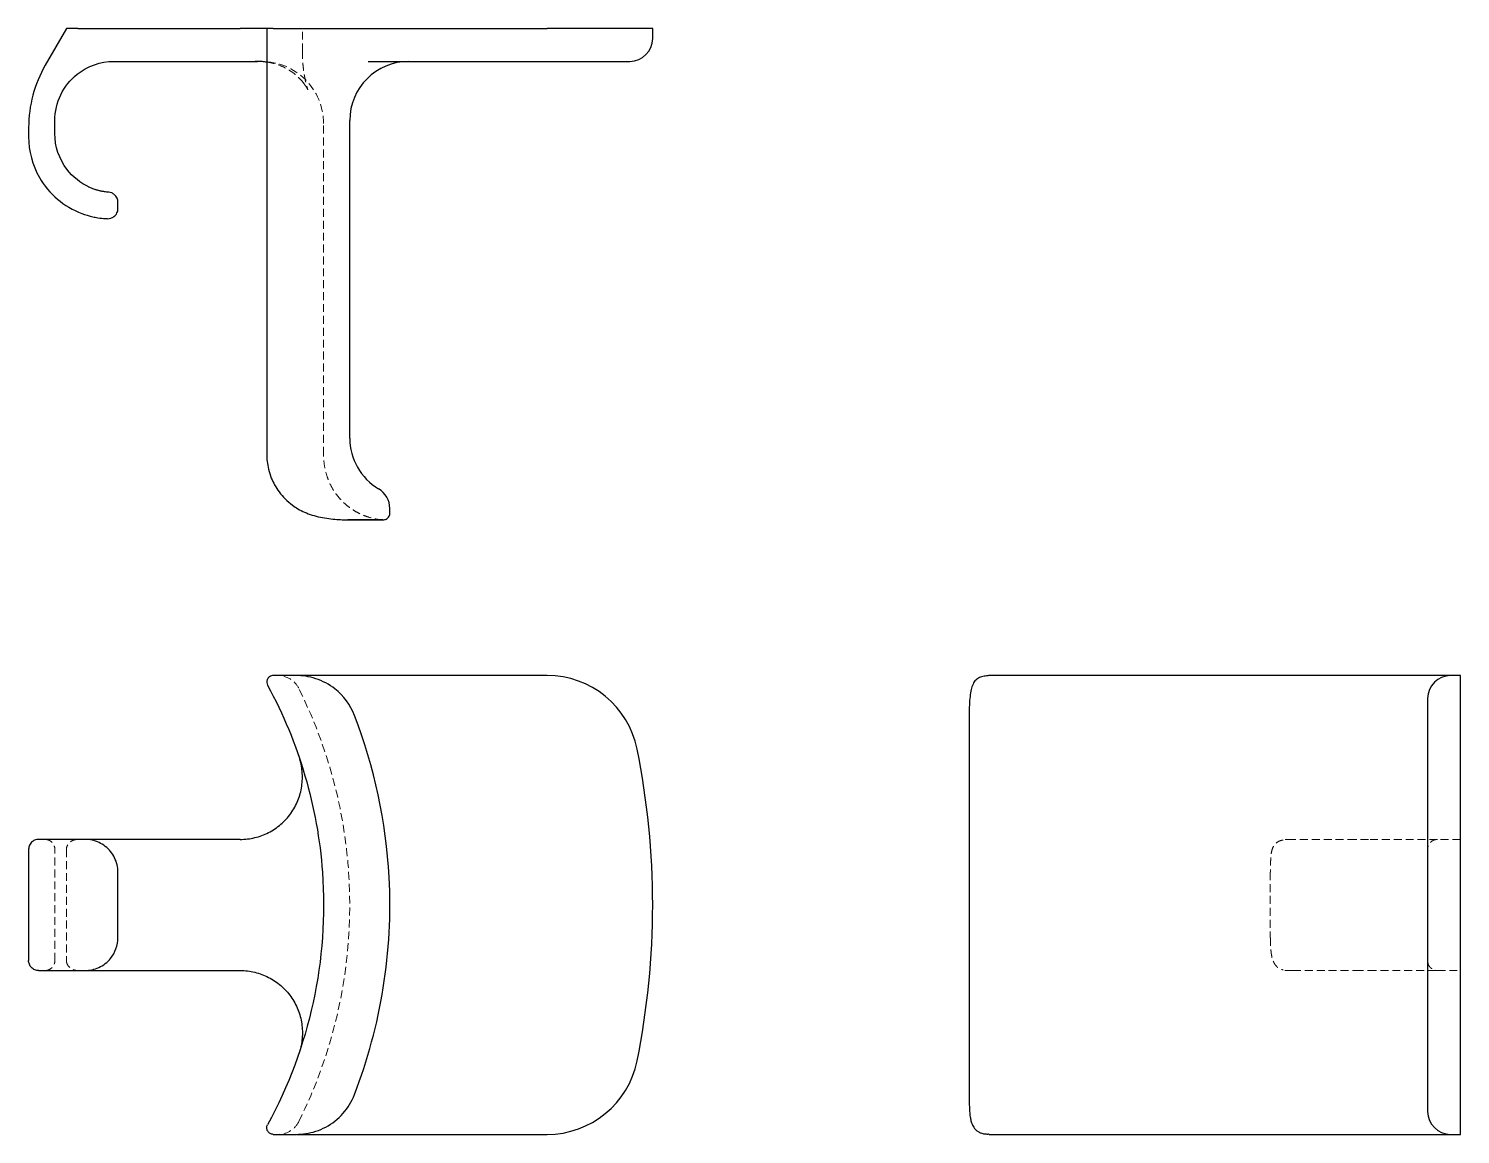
# Model space of a CAD drawing. Header units: millimetres. Extents: x 33 to 262, y 20 to 197.
import ezdxf

# ---------------------------------------------------------------- set-up
doc = ezdxf.new("R2010")
doc.units = ezdxf.units.MM
doc.linetypes.add('HIDDEN', pattern=[1.905, 1.27, -0.635])

msp = doc.modelspace()

# ---------------------------------------------------------------- linework, layer by layer
at = {"color": 7, "linetype": 'Continuous', "lineweight": 25}
for p, q in [((39.11, 197.36), (35.72, 191.49)), ((40.93, 197.36), (66.93, 197.36)), ((71.19, 197.36), (66.93, 197.36)), ((71.19, 197.36), (71.19, 129.12)), ((72.24, 197.36), (71.19, 197.36)), ((72.24, 197.36), (116.1, 197.36)), ((130.51, 197.36), (116.1, 197.36)), ((133, 197.36), (130.51, 197.36)), ((133, 195.79), (133, 197.36)), ((46.7, 192.11), (69.69, 192.11)), ((69.35, 192.16), (69.69, 192.11)), ((87.42, 192.11), (116.1, 192.11)), ((116.1, 192.11), (126.91, 192.11)), ((126.91, 192.11), (129.33, 192.11)), ((33.05, 181.52), (33.05, 180.04)), ((37.25, 180.56), (37.25, 182.66)), ((84.49, 131.77), (84.49, 182.66)), ((42.74, 171.93), (42.76, 171.98)), ((47.35, 168.5), (47.35, 169.58)), ((90.91, 119.72), (90.91, 120.49)), ((116.1, 93.74), (87.42, 93.74)), ((188.91, 93.74), (186.87, 93.74)), ((247.66, 93.74), (196.77, 93.74)), ((262.36, 93.74), (260.79, 93.74)), ((262.36, 81.95), (262.36, 93.74)), ((257.11, 90.07), (257.11, 81.22)), ((257.11, 81.22), (257.11, 32.78)), ((262.36, 32.05), (262.36, 81.95)), ((66.93, 67.5), (46.7, 67.5)), ((33.05, 65.92), (33.05, 48.08)), ((47.35, 51.75), (47.35, 62.25)), ((46.7, 46.5), (66.93, 46.5)), ((257.11, 32.78), (257.11, 23.93)), ((262.36, 20.26), (262.36, 32.05)), ((87.42, 20.26), (116.1, 20.26)), ((186.87, 20.26), (188.91, 20.26)), ((196.77, 20.26), (247.66, 20.26)), ((260.79, 20.26), (262.36, 20.26))]:
    msp.add_line(p, q, dxfattribs=at)
at = {"color": 7, "linetype": 'HIDDEN', "lineweight": 18}
for p, q in [((76.9, 193.69), (76.9, 197.36)), ((76.89, 193.69), (76.89, 193.69)), ((70.17, 192.1), (71.7, 191.91)), ((80.29, 129.12), (80.29, 182.14)), ((90.19, 118.72), (89.76, 118.67)), ((76.47, 80.33), (76.37, 80.69)), ((235.55, 67.5), (234.23, 67.5)), ((247.66, 67.5), (245.56, 67.5)), ((262.36, 67.5), (258.69, 67.5)), ((37.25, 48.08), (37.25, 65.92)), ((39.11, 65.92), (39.11, 48.08)), ((231.92, 62.25), (231.92, 51.75)), ((234.23, 46.5), (235.55, 46.5)), ((245.56, 46.5), (247.66, 46.5)), ((258.69, 46.5), (262.36, 46.5)), ((76.47, 33.67), (76.37, 33.31))]:
    msp.add_line(p, q, dxfattribs=at)
at = {"color": 7, "linetype": 'HIDDEN', "lineweight": 18, "flags": 128}
for points in [[(45.91, 171.15), (45.91, 171.15)], [(47.35, 169.58), (47.35, 169.58)], [(47.35, 168.5), (47.35, 168.5)], [(45.72, 166.92), (45.72, 166.92)], [(34.63, 67.5), (34.63, 67.5)], [(258.69, 67.5), (258.69, 67.5)], [(33.05, 65.92), (33.05, 65.92)], [(37.25, 65.92), (37.25, 65.92)], [(257.11, 65.92), (257.11, 65.92)], [(33.05, 48.08), (33.05, 48.08)], [(35.68, 46.5), (35.68, 46.5)], [(37.25, 48.08), (37.25, 48.08)], [(257.11, 48.08), (257.11, 48.08)], [(258.69, 46.5), (258.69, 46.5)]]:
    msp.add_lwpolyline(points, dxfattribs=at)
at = {"color": 7, "linetype": 'Continuous', "lineweight": 25}
for centre, radius, start, end in [((129.33, 195.79), 3.67, 270, 0), ((93.94, 182.66), 9.45, 90, 180), ((93.94, 131.77), 9.45, 180, 239.2691), ((87.23, 120.49), 3.67, 0, 59.2691), ((116.1, 79.05), 14.7, 11.404, 90), ((260.79, 90.07), 3.67, 90, 180), ((6.81, 57), 126.19, 348.596, 11.404), ((116.1, 34.95), 14.7, 270, 348.596), ((260.79, 23.93), 3.67, 180, 270)]:
    msp.add_arc(centre, radius, start, end, dxfattribs=at)
at = {"color": 7, "linetype": 'HIDDEN', "lineweight": 18}
for centre, radius, start, end in [((70.32, 182.14), 9.97, 0, 90), ((6.81, 57), 77.68, 333.4609, 26.5391)]:
    msp.add_arc(centre, radius, start, end, dxfattribs=at)
at = {"color": 7, "linetype": 'Continuous', "lineweight": 25}
for points, knots in [([(40.93, 197.36), (40.71, 197.36), (40.49, 197.36), (40.07, 197.36), (39.87, 197.36), (39.62, 197.36), (39.53, 197.36), (39.39, 197.36), (39.33, 197.36), (39.17, 197.36), (39.11, 197.36), (39.11, 197.36)], [0, 0, 0, 0, 0.25, 0.25, 0.5, 0.5, 0.625, 0.625, 0.75, 0.75, 1, 1, 1, 1]), ([(37.25, 182.66), (37.25, 184.08), (37.9, 186.9), (41.06, 190.87), (44.58, 192.11), (46.7, 192.11)], [3.128203, 3.128203, 3.128203, 3.128203, 3.59913, 4.070056, 4.776445, 4.776445, 4.776445, 4.776445]), ([(69.33, 192.14), (69.84, 192.15), (70.47, 192.16), (71.08, 192.04), (71.19, 192.01)], [0, 0, 0, 0, 0.813124, 1, 1, 1, 1]), ([(33.05, 180.04), (33.05, 177.77), (34.45, 172.47), (38.71, 168.83), (41.55, 167.76)], [5.148721, 5.148721, 5.148721, 5.148721, 5.719031, 6.479444, 6.479444, 6.479444, 6.479444]), ([(42.76, 171.98), (41.36, 172.62), (38.47, 174.93), (37.25, 178.51), (37.25, 180.56)], [4.976445, 4.976445, 4.976445, 4.976445, 5.489488, 6.173545, 6.173545, 6.173545, 6.173545]), ([(45.34, 171.21), (45.2, 171.24), (44.9, 171.28), (44.26, 171.42), (43.52, 171.64), (43.01, 171.85), (42.75, 171.95)], [0, 0, 0, 0, 0.2550933, 0.505746, 0.7527798, 1, 1, 1, 1]), ([(45.91, 171.15), (45.91, 171.15), (45.53, 171.17), (44.73, 171.32), (44.46, 171.38)], [-6.7357391, -6.7357391, -6.7357391, -6.7357391, -6.4947989, -6.3843679, -6.3843679, -6.3843679, -6.3843679]), ([(47.35, 169.58), (47.35, 169.78), (47.27, 170.21), (46.87, 170.76), (46.37, 171.07), (46.05, 171.14), (45.91, 171.15)], [0, 0, 0, 0, 0.285714, 0.571429, 0.785714, 1, 1, 1, 1]), ([(41.55, 167.76), (42.14, 167.54), (43.06, 167.27), (44.4, 167.02), (45.43, 166.93), (45.72, 166.92), (45.72, 166.92)], [-5.1487205, -5.1487205, -5.1487205, -5.1487205, -4.9893956, -4.9097331, -4.7504082, -4.5910832, -4.5910832, -4.5910832, -4.5910832]), ([(45.72, 166.92), (45.88, 166.92), (46.22, 166.96), (46.79, 167.24), (47.26, 167.82), (47.35, 168.29), (47.35, 168.5)], [0, 0, 0, 0, 0.214286, 0.428571, 0.714286, 1, 1, 1, 1]), ([(71.19, 129.12), (71.2, 128.76), (71.23, 127.98), (71.46, 126.72), (71.86, 125.45), (72.44, 124.22), (73.18, 123.1), (74.13, 121.99), (74.9, 121.36), (75.31, 121.03)], [0, 0, 0, 0, 0.114655, 0.250448, 0.4072, 0.538333, 0.680907, 0.834936, 1, 1, 1, 1]), ([(75.3, 121.03), (75.59, 120.83), (76.21, 120.41), (77.28, 119.88), (78.49, 119.42), (79.82, 119.08), (81.17, 118.86), (82.46, 118.74), (83.63, 118.68), (84.14, 118.68), (84.4, 118.68)], [0, 0, 0, 0, 0.088655, 0.188939, 0.300016, 0.42095, 0.551597, 0.691408, 0.840639, 1, 1, 1, 1]), ([(90.19, 118.72), (90.29, 118.77), (90.49, 118.86), (90.72, 119.1), (90.88, 119.39), (90.9, 119.61), (90.91, 119.72)], [0, 0, 0, 0, 0.250013, 0.499662, 0.749984, 1, 1, 1, 1]), ([(89.76, 118.67), (89.76, 118.67), (89.82, 118.67), (89.63, 118.67), (89.19, 118.67), (88.4, 118.67), (87.3, 118.67), (85.92, 118.67), (84.75, 118.67), (84.17, 118.67)], [0, 0, 0, 0, 0.0006317, 0.1671839, 0.3337481, 0.5003184, 0.6668857, 0.8334445, 1, 1, 1, 1]), ([(84.41, 118.68), (85.12, 118.68), (86.54, 118.69), (88.12, 118.7), (89.29, 118.7), (90.03, 118.71), (90.14, 118.72), (90.2, 118.73)], [0, 0, 0, 0, 0.199832, 0.399767, 0.599782, 0.799859, 1, 1, 1, 1]), ([(72.24, 93.74), (72.03, 93.74), (71.62, 93.62), (71.14, 93.03), (71.17, 92.46), (71.32, 92.19)], [0, 0, 0, 0, 0.285714, 0.571429, 1, 1, 1, 1]), ([(71.32, 92.19), (76.34, 82.98), (81.37, 65.84), (79.59, 41.18), (74.67, 27.95), (71.32, 21.81)], [0.193638, 0.193638, 0.193638, 0.193638, 3.616915, 5.8991, 8.181285, 8.181285, 8.181285, 8.181285]), ([(75.93, 93.74), (74.81, 93.74), (73.86, 93.74), (72.58, 93.74), (72.24, 93.74), (72.24, 93.74)], [0, 0, 0, 0, 0.5, 0.5, 1, 1, 1, 1]), ([(85.23, 87.37), (84.59, 89.03), (82.76, 91.49), (79.06, 93.45), (76.88, 93.74), (75.93, 93.74)], [0, 0, 0, 0, 0.45437, 0.757284, 1.060197, 1.060197, 1.060197, 1.060197]), ([(87.42, 93.74), (86.61, 93.74), (85, 93.74), (82.64, 93.74), (80.4, 93.74), (78.35, 93.74), (76.88, 93.74), (76.22, 93.74), (76.05, 93.74)], [0, 0, 0, 0, 0.187361, 0.374721, 0.562172, 0.749614, 0.936884, 1, 1, 1, 1]), ([(186.68, 93.71), (186.4, 93.69), (185.82, 93.63), (185.14, 93.36), (184.58, 92.9), (184.19, 92.2), (183.93, 91.26), (183.78, 90.08), (183.7, 88.67), (183.69, 87.6), (183.68, 87.05)], [0, 0, 0, 0, 0.100376, 0.210631, 0.328959, 0.453604, 0.583557, 0.717782, 0.856428, 1, 1, 1, 1]), ([(196.77, 93.74), (195.35, 93.74), (193.92, 93.74), (191.25, 93.74), (190.01, 93.74), (188.91, 93.74)], [0, 0, 0, 0, 0.5, 0.5, 1, 1, 1, 1]), ([(260.79, 93.74), (260.79, 93.74), (260.47, 93.74), (259.23, 93.74), (258.31, 93.74), (256.54, 93.74), (255.88, 93.74), (254.46, 93.74), (253.69, 93.74), (252.07, 93.74), (251.22, 93.74), (249.46, 93.74), (248.56, 93.74), (247.66, 93.74)], [0, 0, 0, 0, 0.25, 0.25, 0.5, 0.5, 0.625, 0.625, 0.75, 0.75, 0.875, 0.875, 1, 1, 1, 1]), ([(85.23, 26.63), (89.51, 37.67), (92.84, 58.58), (88.44, 79.09), (85.23, 87.37)], [0, 0, 0, 0, 3.340415, 5.845727, 5.845727, 5.845727, 5.845727]), ([(183.68, 87.05), (183.68, 85.62), (183.68, 82.86), (183.68, 78.82), (183.68, 75.11), (183.68, 71.72), (183.68, 68.87), (183.68, 66.52), (183.68, 64.62), (183.68, 62.95), (183.68, 61.41), (183.68, 59.76), (183.68, 57.83), (183.68, 55.54), (183.68, 52.93), (183.68, 50.03), (183.68, 46.83), (183.68, 43.35), (183.68, 39.59), (183.68, 35.57), (183.68, 31.3), (183.68, 28.43), (183.68, 26.95)], [0, 0, 0, 0, 0.074624, 0.143073, 0.205342, 0.261428, 0.311329, 0.346199, 0.377251, 0.404485, 0.427966, 0.452382, 0.484795, 0.522174, 0.56452, 0.611834, 0.664115, 0.721364, 0.783579, 0.850757, 0.922897, 1, 1, 1, 1]), ([(66.93, 67.5), (67.32, 67.51), (68.11, 67.54), (69.28, 67.76), (70.41, 68.1), (71.5, 68.58), (72.52, 69.18), (73.46, 69.9), (74.31, 70.73), (75.06, 71.65), (75.69, 72.66), (76.2, 73.73), (76.58, 74.85), (76.82, 76.01), (76.92, 77.19), (76.88, 78.38), (76.74, 79.43), (76.55, 80.07), (76.47, 80.33)], [0, 0, 0, 0, 0.063738, 0.127476, 0.191214, 0.254953, 0.318691, 0.382429, 0.446167, 0.509905, 0.573643, 0.637381, 0.70112, 0.764858, 0.828596, 0.892334, 0.956072, 1, 1, 1, 1]), ([(34.63, 67.5), (34.47, 67.5), (34.14, 67.45), (33.58, 67.16), (33.14, 66.59), (33.05, 66.13), (33.05, 65.92)], [0, 0, 0, 0, 0.214286, 0.428571, 0.714286, 1, 1, 1, 1]), ([(42.1, 67.5), (39.92, 67.5), (38.01, 67.5), (36.01, 67.5), (35.5, 67.5), (34.81, 67.5), (34.63, 67.5), (34.63, 67.5)], [0, 0, 0, 0, 0.5, 0.5, 0.75, 0.75, 1, 1, 1, 1]), ([(47.35, 62.25), (47.35, 63.05), (46.98, 64.64), (45.69, 66.22), (44, 67.25), (42.85, 67.5), (42.1, 67.5)], [-5.1487205, -5.1487205, -5.1487205, -5.1487205, -4.9893956, -4.8300706, -4.7504082, -4.5910832, -4.5910832, -4.5910832, -4.5910832]), ([(46.7, 67.5), (46.05, 67.5), (44.77, 67.5), (43.25, 67.5), (42.45, 67.5), (42.22, 67.5)], [0, 0, 0, 0, 0.418857, 0.837708, 1, 1, 1, 1]), ([(42.1, 46.5), (42.85, 46.5), (44.38, 46.83), (46.64, 48.57), (47.35, 50.56), (47.35, 51.75)], [-3.5910843, -3.5910843, -3.5910843, -3.5910843, -3.4317594, -3.2724344, -3.033447, -3.033447, -3.033447, -3.033447]), ([(34.63, 46.5), (34.45, 46.5), (34.25, 46.54), (33.86, 46.69), (33.67, 46.81), (33.36, 47.12), (33.24, 47.31), (33.09, 47.7), (33.05, 47.9), (33.05, 48.08)], [0, 0, 0, 0, 0.25, 0.25, 0.5, 0.5, 0.75, 0.75, 1, 1, 1, 1]), ([(34.63, 46.5), (34.63, 46.5), (35.36, 46.5), (37.34, 46.5), (38.15, 46.5), (39.98, 46.5), (41.01, 46.5), (42.1, 46.5)], [0, 0, 0, 0, 0.5, 0.5, 0.75, 0.75, 1, 1, 1, 1]), ([(42.22, 46.5), (42.47, 46.5), (43.29, 46.5), (44.8, 46.5), (46.07, 46.5), (46.7, 46.5)], [0, 0, 0, 0, 0.177202, 0.588597, 1, 1, 1, 1]), ([(66.93, 46.5), (67.32, 46.49), (68.11, 46.46), (69.28, 46.24), (70.41, 45.9), (71.5, 45.42), (72.52, 44.82), (73.46, 44.1), (74.31, 43.27), (75.06, 42.35), (75.69, 41.34), (76.2, 40.27), (76.58, 39.15), (76.82, 37.99), (76.92, 36.81), (76.88, 35.62), (76.74, 34.57), (76.55, 33.93), (76.47, 33.67)], [0, 0, 0, 0, 0.0637381, 0.1274763, 0.1912144, 0.2549526, 0.3186907, 0.3824288, 0.446167, 0.5099051, 0.5736432, 0.6373814, 0.7011195, 0.7648577, 0.8285958, 0.8923339, 0.9560721, 1, 1, 1, 1]), ([(75.93, 20.26), (76.41, 20.26), (77.94, 20.36), (80.72, 21.24), (83.55, 23.47), (84.81, 25.52), (85.23, 26.63)], [0, 0, 0, 0, 0.151457, 0.45437, 0.757284, 1.060197, 1.060197, 1.060197, 1.060197]), ([(183.68, 26.95), (183.68, 26.53), (183.69, 25.75), (183.71, 24.75), (183.76, 23.87), (183.83, 23.12), (183.98, 22.38), (184.22, 21.68), (184.57, 21.13), (185, 20.75), (185.44, 20.51), (185.99, 20.35), (186.45, 20.31), (186.68, 20.29)], [0, 0, 0, 0, 0.111879, 0.209756, 0.293738, 0.393254, 0.473636, 0.572891, 0.694575, 0.763824, 0.838245, 0.917332, 1, 1, 1, 1]), ([(72.24, 20.26), (72.06, 20.26), (71.88, 20.31), (71.56, 20.48), (71.43, 20.62), (71.25, 20.93), (71.19, 21.11), (71.19, 21.47), (71.23, 21.65), (71.32, 21.81)], [0, 0, 0, 0, 0.25, 0.25, 0.5, 0.5, 0.75, 0.75, 1, 1, 1, 1]), ([(72.24, 20.26), (72.24, 20.26), (72.58, 20.26), (73.86, 20.26), (74.81, 20.26), (75.93, 20.26)], [0, 0, 0, 0, 0.5, 0.5, 1, 1, 1, 1]), ([(76.05, 20.26), (76.35, 20.26), (77.08, 20.26), (78.59, 20.26), (80.52, 20.26), (82.73, 20.26), (85.05, 20.26), (86.63, 20.26), (87.42, 20.26)], [0, 0, 0, 0, 0.106506, 0.262823, 0.447141, 0.631454, 0.815723, 1, 1, 1, 1]), ([(188.91, 20.26), (190.01, 20.26), (191.25, 20.26), (193.92, 20.26), (195.35, 20.26), (196.77, 20.26)], [0, 0, 0, 0, 0.5, 0.5, 1, 1, 1, 1]), ([(247.66, 20.26), (249.46, 20.26), (251.26, 20.26), (253.69, 20.26), (254.46, 20.26), (255.88, 20.26), (256.54, 20.26), (258.31, 20.26), (259.23, 20.26), (260.47, 20.26), (260.79, 20.26), (260.79, 20.26)], [0, 0, 0, 0, 0.25, 0.25, 0.375, 0.375, 0.5, 0.5, 0.75, 0.75, 1, 1, 1, 1])]:
    msp.add_open_spline(points, degree=3, knots=knots, dxfattribs=at)
at = {"color": 7, "linetype": 'HIDDEN', "lineweight": 18}
for points, knots in [([(71.19, 192.01), (71.58, 191.95), (72.47, 191.79), (73.79, 191.29), (75.08, 190.56), (76.13, 189.73), (76.9, 188.91), (77.42, 188.22), (77.72, 187.71), (77.82, 187.49), (77.75, 187.65), (77.66, 187.95), (77.54, 188.36), (77.43, 188.79), (77.33, 189.24), (77.23, 189.8), (77.12, 190.5), (77.01, 191.35), (76.92, 192.43), (76.91, 193.25), (76.9, 193.69)], [0, 0, 0, 0, 0.061889, 0.142807, 0.224481, 0.299775, 0.365507, 0.423021, 0.474359, 0.523146, 0.573156, 0.623467, 0.673263, 0.706827, 0.740745, 0.781928, 0.823444, 0.873652, 0.932387, 1, 1, 1, 1]), ([(77.09, 188.63), (77.24, 188.43), (77.53, 188.04), (77.77, 187.59), (77.78, 187.56), (77.79, 187.54)], [0, 0, 0, 0, 0.3603964, 0.6827086, 1, 1, 1, 1]), ([(44.46, 171.38), (44.34, 171.41), (43.79, 171.56), (43.2, 171.78), (42.76, 171.98)], [-6.3843679, -6.3843679, -6.3843679, -6.3843679, -6.334172, -6.1735452, -6.1735452, -6.1735452, -6.1735452]), ([(89.77, 118.67), (89.35, 118.72), (88.56, 118.82), (87.45, 119.12), (86.47, 119.48), (85.55, 119.93), (84.73, 120.44), (84.03, 120.98), (83.41, 121.53), (82.78, 122.19), (82.09, 123.07), (81.47, 124.1), (80.97, 125.23), (80.6, 126.42), (80.35, 127.73), (80.31, 128.65), (80.29, 129.12)], [0, 0, 0, 0, 0.0801847, 0.1544066, 0.2219102, 0.2822818, 0.3512889, 0.4068031, 0.4531391, 0.511167, 0.5833376, 0.6693204, 0.7424309, 0.8223524, 0.9085367, 1, 1, 1, 1]), ([(76.31, 91.71), (76.05, 92.23), (75.15, 93.3), (73.79, 93.74), (73.02, 93.74)], [0, 0, 0, 0, 0.428571, 1, 1, 1, 1]), ([(35.68, 67.5), (35.86, 67.5), (36.05, 67.46), (36.44, 67.31), (36.63, 67.19), (36.94, 66.88), (37.06, 66.69), (37.22, 66.3), (37.25, 66.1), (37.25, 65.92)], [0, 0, 0, 0, 0.25, 0.25, 0.5, 0.5, 0.75, 0.75, 1, 1, 1, 1]), ([(40.93, 67.5), (40.71, 67.5), (40.49, 67.46), (40.07, 67.32), (39.87, 67.21), (39.62, 67), (39.53, 66.92), (39.39, 66.76), (39.33, 66.66), (39.17, 66.37), (39.11, 66.15), (39.11, 65.92)], [0, 0, 0, 0, 0.25, 0.25, 0.5, 0.5, 0.625, 0.625, 0.75, 0.75, 1, 1, 1, 1]), ([(234, 67.4), (233.85, 67.38), (233.55, 67.34), (233.03, 67.08), (232.56, 66.64), (232.26, 66.06), (232.13, 65.6), (232.03, 65.03), (231.98, 64.29), (231.95, 63.35), (231.95, 62.63), (231.95, 62.25)], [0, 0, 0, 0, 0.069698, 0.138293, 0.261334, 0.361412, 0.45312, 0.562776, 0.691106, 0.836712, 1, 1, 1, 1]), ([(245.56, 67.5), (243.47, 67.5), (241.38, 67.5), (238.73, 67.5), (237.93, 67.5), (236.56, 67.5), (235.98, 67.5), (235.55, 67.5)], [0, 0, 0, 0, 0.5, 0.5, 0.75, 0.75, 1, 1, 1, 1]), ([(258.69, 67.5), (258.69, 67.5), (257.24, 67.5), (252.6, 67.5), (249.31, 67.5), (247.66, 67.5)], [3.128203, 3.128203, 3.128203, 3.128203, 3.834593, 4.305519, 4.776445, 4.776445, 4.776445, 4.776445]), ([(258.69, 67.5), (258.57, 67.5), (258.34, 67.47), (257.89, 67.31), (257.46, 66.96), (257.17, 66.44), (257.11, 66.09), (257.11, 65.92)], [0, 0, 0, 0, 0.249978, 0.499955, 0.999911, 1.374877, 1.749844, 1.749844, 1.749844, 1.749844]), ([(231.95, 51.75), (231.95, 51.43), (231.96, 50.79), (232, 49.88), (232.09, 49.04), (232.26, 48.28), (232.54, 47.62), (232.94, 47.1), (233.43, 46.73), (233.82, 46.64), (234, 46.6)], [0, 0, 0, 0, 0.140659, 0.276074, 0.408256, 0.538313, 0.66542, 0.787039, 0.899683, 1, 1, 1, 1]), ([(35.68, 46.5), (35.83, 46.5), (36.17, 46.55), (36.72, 46.84), (37.16, 47.41), (37.25, 47.87), (37.25, 48.08)], [0, 0, 0, 0, 0.214286, 0.428571, 0.714286, 1, 1, 1, 1]), ([(39.11, 48.08), (39.11, 47.96), (39.13, 47.86), (39.18, 47.64), (39.22, 47.54), (39.38, 47.24), (39.53, 47.07), (39.79, 46.86), (39.88, 46.8), (40.07, 46.69), (40.17, 46.65), (40.49, 46.54), (40.71, 46.5), (40.93, 46.5)], [0, 0, 0, 0, 0.125, 0.125, 0.25, 0.25, 0.5, 0.5, 0.625, 0.625, 0.75, 0.75, 1, 1, 1, 1]), ([(235.55, 46.5), (235.98, 46.5), (236.56, 46.5), (237.93, 46.5), (238.73, 46.5), (241.38, 46.5), (243.47, 46.5), (245.56, 46.5)], [0, 0, 0, 0, 0.25, 0.25, 0.5, 0.5, 1, 1, 1, 1]), ([(247.66, 46.5), (249.11, 46.5), (250.55, 46.5), (253.21, 46.5), (254.44, 46.5), (255.97, 46.5), (256.43, 46.5), (257.22, 46.5), (258.24, 46.5), (258.69, 46.5), (258.69, 46.5)], [0, 0, 0, 0, 0.25, 0.25, 0.5, 0.5, 0.625, 0.625, 0.75, 1, 1, 1, 1]), ([(257.16, 47.81), (257.18, 47.7), (257.23, 47.36), (257.53, 46.98), (257.93, 46.67), (258.32, 46.54), (258.53, 46.51), (258.64, 46.5), (258.69, 46.5)], [0, 0, 0, 0, 0.164496, 0.4970321, 0.7916048, 0.9058031, 0.9545828, 1, 1, 1, 1]), ([(76.31, 22.29), (76, 21.68), (75.53, 21.16), (74.37, 20.45), (73.7, 20.26), (73.02, 20.26)], [0, 0, 0, 0, 0.5, 0.5, 1, 1, 1, 1])]:
    msp.add_open_spline(points, degree=3, knots=knots, dxfattribs=at)
at = {"color": 7, "linetype": 'Continuous', "lineweight": 25}
for points in [[(35.72, 191.49), (33.98, 188.48), (33.05, 185), (33.05, 181.52)], [(186.87, 93.74), (186.81, 93.74), (186.74, 93.73), (186.68, 93.71)], [(186.87, 20.26), (186.81, 20.26), (186.74, 20.27), (186.68, 20.29)]]:
    msp.add_open_spline(points, degree=3, dxfattribs=at)

doc.saveas('drawing.dxf')
